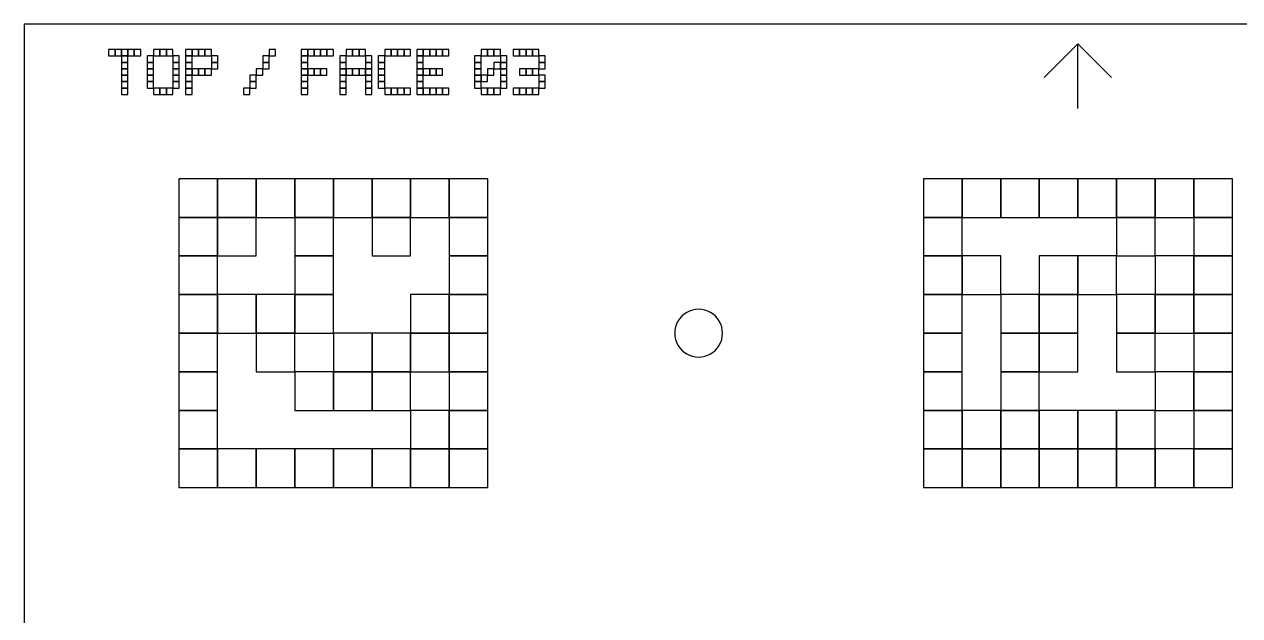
# Model space of a CAD drawing. Extents: x 0 to 490, y 0 to 320.
# Drawn here: x 340 to 426.5, y 277.9 to 320 of the extents above; entities that cross this region are included whole.
import ezdxf

# ---------------------------------------------------------------- set-up
doc = ezdxf.new("R2010")
doc.units = 0
for name, color, linetype in [('BLACK_POCKET', 7, 'CONTINUOUS'), ('BOARD_TEXT', 2, 'CONTINUOUS'), ('CUT', 1, 'CONTINUOUS'), ('MOUNT_HOLE', 5, 'CONTINUOUS'), ('ORIENTATION', 1, 'CONTINUOUS')]:
    doc.layers.add(name, color=color, linetype=linetype)

msp = doc.modelspace()

# ---------------------------------------------------------------- linework, layer by layer
at = {"layer": 'BLACK_POCKET'}
for p, q in [((353.75, 309), (351, 309)), ((351, 309), (351, 306.25)), ((353.75, 306.25), (353.75, 309)), ((356.5, 309), (353.75, 309)), ((353.75, 309), (353.75, 306.25)), ((356.5, 306.25), (356.5, 309)), ((359.25, 309), (356.5, 309)), ((356.5, 309), (356.5, 306.25)), ((359.25, 306.25), (359.25, 309)), ((362, 309), (359.25, 309)), ((359.25, 309), (359.25, 306.25)), ((362, 306.25), (362, 309)), ((364.75, 309), (362, 309)), ((362, 309), (362, 306.25)), ((364.75, 306.25), (364.75, 309)), ((367.5, 309), (364.75, 309)), ((364.75, 309), (364.75, 306.25)), ((367.5, 306.25), (367.5, 309)), ((370.25, 309), (367.5, 309)), ((367.5, 309), (367.5, 306.25)), ((370.25, 306.25), (370.25, 309)), ((373, 309), (370.25, 309)), ((370.25, 309), (370.25, 306.25)), ((373, 306.25), (373, 309)), ((406.75, 309), (404, 309)), ((404, 309), (404, 306.25)), ((406.75, 306.25), (406.75, 309)), ((409.5, 309), (406.75, 309)), ((406.75, 309), (406.75, 306.25)), ((409.5, 306.25), (409.5, 309)), ((412.25, 309), (409.5, 309)), ((409.5, 309), (409.5, 306.25)), ((412.25, 306.25), (412.25, 309)), ((415, 309), (412.25, 309)), ((412.25, 309), (412.25, 306.25)), ((415, 306.25), (415, 309)), ((417.75, 309), (415, 309)), ((415, 309), (415, 306.25)), ((417.75, 306.25), (417.75, 309)), ((420.5, 309), (417.75, 309)), ((417.75, 309), (417.75, 306.25)), ((420.5, 306.25), (420.5, 309)), ((423.25, 309), (420.5, 309)), ((420.5, 309), (420.5, 306.25)), ((423.25, 306.25), (423.25, 309)), ((426, 309), (423.25, 309)), ((423.25, 309), (423.25, 306.25)), ((426, 306.25), (426, 309)), ((351, 306.25), (353.75, 306.25)), ((353.75, 306.25), (351, 306.25)), ((351, 306.25), (351, 303.5)), ((353.75, 306.25), (356.5, 306.25)), ((353.75, 303.5), (353.75, 306.25)), ((356.5, 306.25), (353.75, 306.25)), ((353.75, 306.25), (353.75, 303.5)), ((356.5, 306.25), (359.25, 306.25)), ((356.5, 303.5), (356.5, 306.25)), ((359.25, 306.25), (362, 306.25)), ((362, 306.25), (359.25, 306.25)), ((359.25, 306.25), (359.25, 303.5)), ((362, 306.25), (364.75, 306.25)), ((362, 303.5), (362, 306.25)), ((364.75, 306.25), (367.5, 306.25)), ((367.5, 306.25), (364.75, 306.25)), ((364.75, 306.25), (364.75, 303.5)), ((367.5, 306.25), (370.25, 306.25)), ((367.5, 303.5), (367.5, 306.25)), ((370.25, 306.25), (373, 306.25)), ((373, 306.25), (370.25, 306.25)), ((370.25, 306.25), (370.25, 303.5)), ((373, 303.5), (373, 306.25)), ((404, 306.25), (406.75, 306.25)), ((406.75, 306.25), (404, 306.25)), ((404, 306.25), (404, 303.5)), ((406.75, 306.25), (409.5, 306.25)), ((406.75, 303.5), (406.75, 306.25)), ((409.5, 306.25), (412.25, 306.25)), ((412.25, 306.25), (415, 306.25)), ((415, 306.25), (417.75, 306.25)), ((417.75, 306.25), (420.5, 306.25)), ((420.5, 306.25), (417.75, 306.25)), ((417.75, 306.25), (417.75, 303.5)), ((420.5, 306.25), (423.25, 306.25)), ((420.5, 303.5), (420.5, 306.25)), ((423.25, 306.25), (426, 306.25)), ((426, 306.25), (423.25, 306.25)), ((423.25, 306.25), (423.25, 303.5)), ((426, 303.5), (426, 306.25)), ((351, 303.5), (353.75, 303.5)), ((353.75, 303.5), (351, 303.5)), ((351, 303.5), (351, 300.75)), ((353.75, 303.5), (356.5, 303.5)), ((353.75, 300.75), (353.75, 303.5)), ((359.25, 303.5), (362, 303.5)), ((362, 303.5), (359.25, 303.5)), ((359.25, 303.5), (359.25, 300.75)), ((362, 300.75), (362, 303.5)), ((364.75, 303.5), (367.5, 303.5)), ((370.25, 303.5), (373, 303.5)), ((373, 303.5), (370.25, 303.5)), ((370.25, 303.5), (370.25, 300.75)), ((373, 300.75), (373, 303.5)), ((404, 303.5), (406.75, 303.5)), ((406.75, 303.5), (404, 303.5)), ((404, 303.5), (404, 300.75)), ((406.75, 300.75), (406.75, 303.5)), ((409.5, 303.5), (406.75, 303.5)), ((406.75, 303.5), (406.75, 300.75)), ((409.5, 300.75), (409.5, 303.5)), ((415, 303.5), (412.25, 303.5)), ((412.25, 303.5), (412.25, 300.75)), ((415, 300.75), (415, 303.5)), ((417.75, 303.5), (415, 303.5)), ((415, 303.5), (415, 300.75)), ((417.75, 303.5), (420.5, 303.5)), ((417.75, 300.75), (417.75, 303.5)), ((423.25, 303.5), (420.5, 303.5)), ((420.5, 303.5), (420.5, 300.75)), ((423.25, 303.5), (426, 303.5)), ((423.25, 300.75), (423.25, 303.5)), ((426, 303.5), (423.25, 303.5)), ((423.25, 303.5), (423.25, 300.75)), ((426, 300.75), (426, 303.5)), ((351, 300.75), (353.75, 300.75)), ((353.75, 300.75), (351, 300.75)), ((351, 300.75), (351, 298)), ((353.75, 298), (353.75, 300.75)), ((356.5, 300.75), (353.75, 300.75)), ((353.75, 300.75), (353.75, 298)), ((356.5, 298), (356.5, 300.75)), ((359.25, 300.75), (356.5, 300.75)), ((356.5, 300.75), (356.5, 298)), ((359.25, 300.75), (362, 300.75)), ((359.25, 298), (359.25, 300.75)), ((362, 300.75), (359.25, 300.75)), ((359.25, 300.75), (359.25, 298)), ((362, 298), (362, 300.75)), ((370.25, 300.75), (367.5, 300.75)), ((367.5, 300.75), (367.5, 298)), ((370.25, 300.75), (373, 300.75)), ((370.25, 298), (370.25, 300.75)), ((373, 300.75), (370.25, 300.75)), ((370.25, 300.75), (370.25, 298)), ((373, 298), (373, 300.75)), ((404, 300.75), (406.75, 300.75)), ((406.75, 300.75), (404, 300.75)), ((404, 300.75), (404, 298)), ((406.75, 300.75), (409.5, 300.75)), ((406.75, 298), (406.75, 300.75)), ((412.25, 300.75), (409.5, 300.75)), ((409.5, 300.75), (409.5, 298)), ((412.25, 300.75), (415, 300.75)), ((412.25, 298), (412.25, 300.75)), ((415, 300.75), (412.25, 300.75)), ((412.25, 300.75), (412.25, 298)), ((415, 300.75), (417.75, 300.75)), ((415, 298), (415, 300.75)), ((420.5, 300.75), (417.75, 300.75)), ((417.75, 300.75), (417.75, 298)), ((420.5, 300.75), (423.25, 300.75)), ((420.5, 298), (420.5, 300.75)), ((423.25, 300.75), (420.5, 300.75)), ((420.5, 300.75), (420.5, 298)), ((423.25, 300.75), (426, 300.75)), ((423.25, 298), (423.25, 300.75)), ((426, 300.75), (423.25, 300.75)), ((423.25, 300.75), (423.25, 298)), ((426, 298), (426, 300.75)), ((351, 298), (353.75, 298)), ((353.75, 298), (351, 298)), ((351, 298), (351, 295.25)), ((353.75, 298), (356.5, 298)), ((353.75, 295.25), (353.75, 298)), ((356.5, 298), (359.25, 298)), ((359.25, 298), (356.5, 298)), ((356.5, 298), (356.5, 295.25)), ((359.25, 298), (362, 298)), ((359.25, 295.25), (359.25, 298)), ((364.75, 298), (362, 298)), ((362, 298), (362, 295.25)), ((364.75, 295.25), (364.75, 298)), ((367.5, 298), (364.75, 298)), ((364.75, 298), (364.75, 295.25)), ((367.5, 298), (370.25, 298)), ((367.5, 295.25), (367.5, 298)), ((370.25, 298), (367.5, 298)), ((367.5, 298), (367.5, 295.25)), ((370.25, 298), (373, 298)), ((370.25, 295.25), (370.25, 298)), ((373, 298), (370.25, 298)), ((370.25, 298), (370.25, 295.25)), ((373, 295.25), (373, 298)), ((404, 298), (406.75, 298)), ((406.75, 298), (404, 298)), ((404, 298), (404, 295.25)), ((406.75, 295.25), (406.75, 298)), ((409.5, 298), (412.25, 298)), ((412.25, 298), (409.5, 298)), ((409.5, 298), (409.5, 295.25)), ((412.25, 298), (415, 298)), ((412.25, 295.25), (412.25, 298)), ((415, 298), (412.25, 298)), ((412.25, 298), (412.25, 295.25)), ((415, 295.25), (415, 298)), ((417.75, 298), (420.5, 298)), ((420.5, 298), (417.75, 298)), ((417.75, 298), (417.75, 295.25)), ((420.5, 298), (423.25, 298)), ((420.5, 295.25), (420.5, 298)), ((423.25, 298), (426, 298)), ((426, 298), (423.25, 298)), ((423.25, 298), (423.25, 295.25)), ((426, 295.25), (426, 298)), ((351, 295.25), (353.75, 295.25)), ((353.75, 295.25), (351, 295.25)), ((351, 295.25), (351, 292.5)), ((353.75, 292.5), (353.75, 295.25)), ((356.5, 295.25), (359.25, 295.25)), ((362, 295.25), (359.25, 295.25)), ((359.25, 295.25), (359.25, 292.5)), ((362, 295.25), (364.75, 295.25)), ((362, 292.5), (362, 295.25)), ((364.75, 295.25), (362, 295.25)), ((362, 295.25), (362, 292.5)), ((364.75, 295.25), (367.5, 295.25)), ((364.75, 292.5), (364.75, 295.25)), ((367.5, 295.25), (364.75, 295.25)), ((364.75, 295.25), (364.75, 292.5)), ((367.5, 295.25), (370.25, 295.25)), ((367.5, 292.5), (367.5, 295.25)), ((370.25, 295.25), (373, 295.25)), ((373, 295.25), (370.25, 295.25)), ((370.25, 295.25), (370.25, 292.5)), ((373, 292.5), (373, 295.25)), ((404, 295.25), (406.75, 295.25)), ((406.75, 295.25), (404, 295.25)), ((404, 295.25), (404, 292.5)), ((406.75, 292.5), (406.75, 295.25)), ((409.5, 295.25), (412.25, 295.25)), ((412.25, 295.25), (409.5, 295.25)), ((409.5, 295.25), (409.5, 292.5)), ((412.25, 295.25), (415, 295.25)), ((412.25, 292.5), (412.25, 295.25)), ((417.75, 295.25), (420.5, 295.25)), ((423.25, 295.25), (420.5, 295.25)), ((420.5, 295.25), (420.5, 292.5)), ((423.25, 295.25), (426, 295.25)), ((423.25, 292.5), (423.25, 295.25)), ((426, 295.25), (423.25, 295.25)), ((423.25, 295.25), (423.25, 292.5)), ((426, 292.5), (426, 295.25)), ((351, 292.5), (353.75, 292.5)), ((353.75, 292.5), (351, 292.5)), ((351, 292.5), (351, 289.75)), ((353.75, 289.75), (353.75, 292.5)), ((359.25, 292.5), (362, 292.5)), ((362, 292.5), (364.75, 292.5)), ((364.75, 292.5), (367.5, 292.5)), ((370.25, 292.5), (367.5, 292.5)), ((367.5, 292.5), (367.5, 289.75)), ((370.25, 292.5), (373, 292.5)), ((370.25, 289.75), (370.25, 292.5)), ((373, 292.5), (370.25, 292.5)), ((370.25, 292.5), (370.25, 289.75)), ((373, 289.75), (373, 292.5)), ((404, 292.5), (406.75, 292.5)), ((406.75, 292.5), (404, 292.5)), ((404, 292.5), (404, 289.75)), ((406.75, 289.75), (406.75, 292.5)), ((409.5, 292.5), (406.75, 292.5)), ((406.75, 292.5), (406.75, 289.75)), ((409.5, 292.5), (412.25, 292.5)), ((409.5, 289.75), (409.5, 292.5)), ((412.25, 292.5), (409.5, 292.5)), ((409.5, 292.5), (409.5, 289.75)), ((412.25, 289.75), (412.25, 292.5)), ((415, 292.5), (412.25, 292.5)), ((412.25, 292.5), (412.25, 289.75)), ((415, 289.75), (415, 292.5)), ((417.75, 292.5), (415, 292.5)), ((415, 292.5), (415, 289.75)), ((417.75, 289.75), (417.75, 292.5)), ((420.5, 292.5), (417.75, 292.5)), ((417.75, 292.5), (417.75, 289.75)), ((420.5, 292.5), (423.25, 292.5)), ((420.5, 289.75), (420.5, 292.5)), ((423.25, 292.5), (426, 292.5)), ((426, 292.5), (423.25, 292.5)), ((423.25, 292.5), (423.25, 289.75)), ((426, 289.75), (426, 292.5)), ((351, 289.75), (353.75, 289.75)), ((353.75, 289.75), (351, 289.75)), ((351, 289.75), (351, 287)), ((353.75, 287), (353.75, 289.75)), ((356.5, 289.75), (353.75, 289.75)), ((353.75, 289.75), (353.75, 287)), ((356.5, 287), (356.5, 289.75)), ((359.25, 289.75), (356.5, 289.75)), ((356.5, 289.75), (356.5, 287)), ((359.25, 287), (359.25, 289.75)), ((362, 289.75), (359.25, 289.75)), ((359.25, 289.75), (359.25, 287)), ((362, 287), (362, 289.75)), ((364.75, 289.75), (362, 289.75)), ((362, 289.75), (362, 287)), ((364.75, 287), (364.75, 289.75)), ((367.5, 289.75), (364.75, 289.75)), ((364.75, 289.75), (364.75, 287)), ((367.5, 289.75), (370.25, 289.75)), ((367.5, 287), (367.5, 289.75)), ((370.25, 289.75), (367.5, 289.75)), ((367.5, 289.75), (367.5, 287)), ((370.25, 289.75), (373, 289.75)), ((370.25, 287), (370.25, 289.75)), ((373, 289.75), (370.25, 289.75)), ((370.25, 289.75), (370.25, 287)), ((373, 287), (373, 289.75)), ((404, 289.75), (406.75, 289.75)), ((406.75, 289.75), (404, 289.75)), ((404, 289.75), (404, 287)), ((406.75, 289.75), (409.5, 289.75)), ((406.75, 287), (406.75, 289.75)), ((409.5, 289.75), (406.75, 289.75)), ((406.75, 289.75), (406.75, 287)), ((409.5, 289.75), (412.25, 289.75)), ((409.5, 287), (409.5, 289.75)), ((412.25, 289.75), (409.5, 289.75)), ((409.5, 289.75), (409.5, 287)), ((412.25, 289.75), (415, 289.75)), ((412.25, 287), (412.25, 289.75)), ((415, 289.75), (412.25, 289.75)), ((412.25, 289.75), (412.25, 287)), ((415, 289.75), (417.75, 289.75)), ((415, 287), (415, 289.75)), ((417.75, 289.75), (415, 289.75)), ((415, 289.75), (415, 287)), ((417.75, 289.75), (420.5, 289.75)), ((417.75, 287), (417.75, 289.75)), ((420.5, 289.75), (417.75, 289.75)), ((417.75, 289.75), (417.75, 287)), ((420.5, 287), (420.5, 289.75)), ((423.25, 289.75), (420.5, 289.75)), ((420.5, 289.75), (420.5, 287)), ((423.25, 289.75), (426, 289.75)), ((423.25, 287), (423.25, 289.75)), ((426, 289.75), (423.25, 289.75)), ((423.25, 289.75), (423.25, 287)), ((426, 287), (426, 289.75)), ((351, 287), (353.75, 287)), ((353.75, 287), (356.5, 287)), ((356.5, 287), (359.25, 287)), ((359.25, 287), (362, 287)), ((362, 287), (364.75, 287)), ((364.75, 287), (367.5, 287)), ((367.5, 287), (370.25, 287)), ((370.25, 287), (373, 287)), ((404, 287), (406.75, 287)), ((406.75, 287), (409.5, 287)), ((409.5, 287), (412.25, 287)), ((412.25, 287), (415, 287)), ((415, 287), (417.75, 287)), ((417.75, 287), (420.5, 287)), ((420.5, 287), (423.25, 287)), ((423.25, 287), (426, 287))]:
    msp.add_line(p, q, dxfattribs=at)
at = {"layer": 'BOARD_TEXT'}
for p, q in [((346.457143, 318.2), (346, 318.2)), ((346, 318.2), (346, 317.742857)), ((346, 317.742857), (346.457143, 317.742857)), ((346.457143, 317.742857), (346.457143, 318.2)), ((346.914286, 318.2), (346.457143, 318.2)), ((346.457143, 318.2), (346.457143, 317.742857)), ((346.457143, 317.742857), (346.914286, 317.742857)), ((346.914286, 317.742857), (346.914286, 318.2)), ((347.371429, 318.2), (346.914286, 318.2)), ((346.914286, 318.2), (346.914286, 317.742857)), ((346.914286, 317.742857), (347.371429, 317.742857)), ((347.371429, 317.742857), (346.914286, 317.742857)), ((346.914286, 317.742857), (346.914286, 317.285714)), ((347.371429, 317.742857), (347.371429, 318.2)), ((347.828571, 318.2), (347.371429, 318.2)), ((347.371429, 318.2), (347.371429, 317.742857)), ((347.371429, 317.742857), (347.828571, 317.742857)), ((347.371429, 317.285714), (347.371429, 317.742857)), ((347.828571, 317.742857), (347.828571, 318.2)), ((348.285714, 318.2), (347.828571, 318.2)), ((347.828571, 318.2), (347.828571, 317.742857)), ((347.828571, 317.742857), (348.285714, 317.742857)), ((348.285714, 317.742857), (348.285714, 318.2)), ((349.2, 317.742857), (348.742857, 317.742857)), ((348.742857, 317.742857), (348.742857, 317.285714)), ((349.657143, 318.2), (349.2, 318.2)), ((349.2, 318.2), (349.2, 317.742857)), ((349.2, 317.742857), (349.657143, 317.742857)), ((349.2, 317.285714), (349.2, 317.742857)), ((349.657143, 317.742857), (349.657143, 318.2)), ((350.114286, 318.2), (349.657143, 318.2)), ((349.657143, 318.2), (349.657143, 317.742857)), ((349.657143, 317.742857), (350.114286, 317.742857)), ((350.114286, 317.742857), (350.114286, 318.2)), ((350.571429, 318.2), (350.114286, 318.2)), ((350.114286, 318.2), (350.114286, 317.742857)), ((350.114286, 317.742857), (350.571429, 317.742857)), ((350.571429, 317.742857), (350.571429, 318.2)), ((351.028571, 317.742857), (350.571429, 317.742857)), ((350.571429, 317.742857), (350.571429, 317.285714)), ((351.028571, 317.285714), (351.028571, 317.742857)), ((351.942857, 318.2), (351.485714, 318.2)), ((351.485714, 318.2), (351.485714, 317.742857)), ((351.485714, 317.742857), (351.942857, 317.742857)), ((351.942857, 317.742857), (351.485714, 317.742857)), ((351.485714, 317.742857), (351.485714, 317.285714)), ((351.942857, 317.742857), (351.942857, 318.2)), ((352.4, 318.2), (351.942857, 318.2)), ((351.942857, 318.2), (351.942857, 317.742857)), ((351.942857, 317.742857), (352.4, 317.742857)), ((351.942857, 317.285714), (351.942857, 317.742857)), ((352.4, 317.742857), (352.4, 318.2)), ((352.857143, 318.2), (352.4, 318.2)), ((352.4, 318.2), (352.4, 317.742857)), ((352.4, 317.742857), (352.857143, 317.742857)), ((352.857143, 317.742857), (352.857143, 318.2)), ((353.314286, 318.2), (352.857143, 318.2)), ((352.857143, 318.2), (352.857143, 317.742857)), ((352.857143, 317.742857), (353.314286, 317.742857)), ((353.314286, 317.742857), (353.314286, 318.2)), ((353.771429, 317.742857), (353.314286, 317.742857)), ((353.314286, 317.742857), (353.314286, 317.285714)), ((353.771429, 317.285714), (353.771429, 317.742857)), ((357.428571, 317.742857), (356.971429, 317.742857)), ((356.971429, 317.742857), (356.971429, 317.285714)), ((357.885714, 318.2), (357.428571, 318.2)), ((357.428571, 318.2), (357.428571, 317.742857)), ((357.428571, 317.742857), (357.885714, 317.742857)), ((357.428571, 317.285714), (357.428571, 317.742857)), ((357.885714, 317.742857), (357.885714, 318.2)), ((360.171429, 318.2), (359.714286, 318.2)), ((359.714286, 318.2), (359.714286, 317.742857)), ((359.714286, 317.742857), (360.171429, 317.742857)), ((360.171429, 317.742857), (359.714286, 317.742857)), ((359.714286, 317.742857), (359.714286, 317.285714)), ((360.171429, 317.742857), (360.171429, 318.2)), ((360.628571, 318.2), (360.171429, 318.2)), ((360.171429, 318.2), (360.171429, 317.742857)), ((360.171429, 317.742857), (360.628571, 317.742857)), ((360.171429, 317.285714), (360.171429, 317.742857)), ((360.628571, 317.742857), (360.628571, 318.2)), ((361.085714, 318.2), (360.628571, 318.2)), ((360.628571, 318.2), (360.628571, 317.742857)), ((360.628571, 317.742857), (361.085714, 317.742857)), ((361.085714, 317.742857), (361.085714, 318.2)), ((361.542857, 318.2), (361.085714, 318.2)), ((361.085714, 318.2), (361.085714, 317.742857)), ((361.085714, 317.742857), (361.542857, 317.742857)), ((361.542857, 317.742857), (361.542857, 318.2)), ((362, 318.2), (361.542857, 318.2)), ((361.542857, 318.2), (361.542857, 317.742857)), ((361.542857, 317.742857), (362, 317.742857)), ((362, 317.742857), (362, 318.2)), ((362.914286, 317.742857), (362.457143, 317.742857)), ((362.457143, 317.742857), (362.457143, 317.285714)), ((363.371429, 318.2), (362.914286, 318.2)), ((362.914286, 318.2), (362.914286, 317.742857)), ((362.914286, 317.742857), (363.371429, 317.742857)), ((362.914286, 317.285714), (362.914286, 317.742857)), ((363.371429, 317.742857), (363.371429, 318.2)), ((363.828571, 318.2), (363.371429, 318.2)), ((363.371429, 318.2), (363.371429, 317.742857)), ((363.371429, 317.742857), (363.828571, 317.742857)), ((363.828571, 317.742857), (363.828571, 318.2)), ((364.285714, 318.2), (363.828571, 318.2)), ((363.828571, 318.2), (363.828571, 317.742857)), ((363.828571, 317.742857), (364.285714, 317.742857)), ((364.285714, 317.742857), (364.285714, 318.2)), ((364.742857, 317.742857), (364.285714, 317.742857)), ((364.285714, 317.742857), (364.285714, 317.285714)), ((364.742857, 317.285714), (364.742857, 317.742857)), ((365.657143, 317.742857), (365.2, 317.742857)), ((365.2, 317.742857), (365.2, 317.285714)), ((366.114286, 318.2), (365.657143, 318.2)), ((365.657143, 318.2), (365.657143, 317.742857)), ((365.657143, 317.742857), (366.114286, 317.742857)), ((365.657143, 317.285714), (365.657143, 317.742857)), ((366.114286, 317.742857), (366.114286, 318.2)), ((366.571429, 318.2), (366.114286, 318.2)), ((366.114286, 318.2), (366.114286, 317.742857)), ((366.114286, 317.742857), (366.571429, 317.742857)), ((366.571429, 317.742857), (366.571429, 318.2)), ((367.028571, 318.2), (366.571429, 318.2)), ((366.571429, 318.2), (366.571429, 317.742857)), ((366.571429, 317.742857), (367.028571, 317.742857)), ((367.028571, 317.742857), (367.028571, 318.2)), ((367.485714, 318.2), (367.028571, 318.2)), ((367.028571, 318.2), (367.028571, 317.742857)), ((367.028571, 317.742857), (367.485714, 317.742857)), ((367.485714, 317.742857), (367.485714, 318.2)), ((368.4, 318.2), (367.942857, 318.2)), ((367.942857, 318.2), (367.942857, 317.742857)), ((367.942857, 317.742857), (368.4, 317.742857)), ((368.4, 317.742857), (367.942857, 317.742857)), ((367.942857, 317.742857), (367.942857, 317.285714)), ((368.4, 317.742857), (368.4, 318.2)), ((368.857143, 318.2), (368.4, 318.2)), ((368.4, 318.2), (368.4, 317.742857)), ((368.4, 317.742857), (368.857143, 317.742857)), ((368.4, 317.285714), (368.4, 317.742857)), ((368.857143, 317.742857), (368.857143, 318.2)), ((369.314286, 318.2), (368.857143, 318.2)), ((368.857143, 318.2), (368.857143, 317.742857)), ((368.857143, 317.742857), (369.314286, 317.742857)), ((369.314286, 317.742857), (369.314286, 318.2)), ((369.771429, 318.2), (369.314286, 318.2)), ((369.314286, 318.2), (369.314286, 317.742857)), ((369.314286, 317.742857), (369.771429, 317.742857)), ((369.771429, 317.742857), (369.771429, 318.2)), ((370.228571, 318.2), (369.771429, 318.2)), ((369.771429, 318.2), (369.771429, 317.742857)), ((369.771429, 317.742857), (370.228571, 317.742857)), ((370.228571, 317.742857), (370.228571, 318.2)), ((372.514286, 317.742857), (372.057143, 317.742857)), ((372.057143, 317.742857), (372.057143, 317.285714)), ((372.971429, 318.2), (372.514286, 318.2)), ((372.514286, 318.2), (372.514286, 317.742857)), ((372.514286, 317.742857), (372.971429, 317.742857)), ((372.514286, 317.285714), (372.514286, 317.742857)), ((372.971429, 317.742857), (372.971429, 318.2)), ((373.428571, 318.2), (372.971429, 318.2)), ((372.971429, 318.2), (372.971429, 317.742857)), ((372.971429, 317.742857), (373.428571, 317.742857)), ((373.428571, 317.742857), (373.428571, 318.2)), ((373.885714, 318.2), (373.428571, 318.2)), ((373.428571, 318.2), (373.428571, 317.742857)), ((373.428571, 317.742857), (373.885714, 317.742857)), ((373.885714, 317.742857), (373.885714, 318.2)), ((374.342857, 317.742857), (373.885714, 317.742857)), ((373.885714, 317.742857), (373.885714, 317.285714)), ((374.342857, 317.285714), (374.342857, 317.742857)), ((375.257143, 318.2), (374.8, 318.2)), ((374.8, 318.2), (374.8, 317.742857)), ((374.8, 317.742857), (375.257143, 317.742857)), ((375.257143, 317.742857), (375.257143, 318.2)), ((375.714286, 318.2), (375.257143, 318.2)), ((375.257143, 318.2), (375.257143, 317.742857)), ((375.257143, 317.742857), (375.714286, 317.742857)), ((375.714286, 317.742857), (375.714286, 318.2)), ((376.171429, 318.2), (375.714286, 318.2)), ((375.714286, 318.2), (375.714286, 317.742857)), ((375.714286, 317.742857), (376.171429, 317.742857)), ((376.171429, 317.742857), (376.171429, 318.2)), ((376.628571, 318.2), (376.171429, 318.2)), ((376.171429, 318.2), (376.171429, 317.742857)), ((376.171429, 317.742857), (376.628571, 317.742857)), ((376.628571, 317.742857), (376.628571, 318.2)), ((377.085714, 317.742857), (376.628571, 317.742857)), ((376.628571, 317.742857), (376.628571, 317.285714)), ((377.085714, 317.285714), (377.085714, 317.742857)), ((346.914286, 317.285714), (347.371429, 317.285714)), ((347.371429, 317.285714), (346.914286, 317.285714)), ((346.914286, 317.285714), (346.914286, 316.828571)), ((346.914286, 316.828571), (347.371429, 316.828571)), ((347.371429, 316.828571), (346.914286, 316.828571)), ((346.914286, 316.828571), (346.914286, 316.371429)), ((347.371429, 316.828571), (347.371429, 317.285714)), ((347.371429, 316.371429), (347.371429, 316.828571)), ((348.742857, 317.285714), (349.2, 317.285714)), ((349.2, 317.285714), (348.742857, 317.285714)), ((348.742857, 317.285714), (348.742857, 316.828571)), ((348.742857, 316.828571), (349.2, 316.828571)), ((349.2, 316.828571), (348.742857, 316.828571)), ((348.742857, 316.828571), (348.742857, 316.371429)), ((349.2, 316.828571), (349.2, 317.285714)), ((349.2, 316.371429), (349.2, 316.828571)), ((350.571429, 317.285714), (351.028571, 317.285714)), ((351.028571, 317.285714), (350.571429, 317.285714)), ((350.571429, 317.285714), (350.571429, 316.828571)), ((350.571429, 316.828571), (351.028571, 316.828571)), ((351.028571, 316.828571), (350.571429, 316.828571)), ((350.571429, 316.828571), (350.571429, 316.371429)), ((351.028571, 316.828571), (351.028571, 317.285714)), ((351.028571, 316.371429), (351.028571, 316.828571)), ((351.485714, 317.285714), (351.942857, 317.285714)), ((351.942857, 317.285714), (351.485714, 317.285714)), ((351.485714, 317.285714), (351.485714, 316.828571)), ((351.485714, 316.828571), (351.942857, 316.828571)), ((351.942857, 316.828571), (351.485714, 316.828571)), ((351.485714, 316.828571), (351.485714, 316.371429)), ((351.942857, 316.828571), (351.942857, 317.285714)), ((351.942857, 316.371429), (351.942857, 316.828571)), ((352.4, 316.828571), (351.942857, 316.828571)), ((351.942857, 316.828571), (351.942857, 316.371429)), ((352.4, 316.371429), (352.4, 316.828571)), ((352.857143, 316.828571), (352.4, 316.828571)), ((352.4, 316.828571), (352.4, 316.371429)), ((352.857143, 316.371429), (352.857143, 316.828571)), ((353.314286, 316.828571), (352.857143, 316.828571)), ((352.857143, 316.828571), (352.857143, 316.371429)), ((353.314286, 317.285714), (353.771429, 317.285714)), ((353.771429, 317.285714), (353.314286, 317.285714)), ((353.314286, 317.285714), (353.314286, 316.828571)), ((353.314286, 316.828571), (353.771429, 316.828571)), ((353.314286, 316.371429), (353.314286, 316.828571)), ((353.771429, 316.828571), (353.771429, 317.285714)), ((356.971429, 316.828571), (356.514286, 316.828571)), ((356.514286, 316.828571), (356.514286, 316.371429)), ((356.971429, 317.285714), (357.428571, 317.285714)), ((357.428571, 317.285714), (356.971429, 317.285714)), ((356.971429, 317.285714), (356.971429, 316.828571)), ((356.971429, 316.828571), (357.428571, 316.828571)), ((356.971429, 316.371429), (356.971429, 316.828571)), ((357.428571, 316.828571), (357.428571, 317.285714)), ((359.714286, 317.285714), (360.171429, 317.285714)), ((360.171429, 317.285714), (359.714286, 317.285714)), ((359.714286, 317.285714), (359.714286, 316.828571)), ((359.714286, 316.828571), (360.171429, 316.828571)), ((360.171429, 316.828571), (359.714286, 316.828571)), ((359.714286, 316.828571), (359.714286, 316.371429)), ((360.171429, 316.828571), (360.171429, 317.285714)), ((360.171429, 316.371429), (360.171429, 316.828571)), ((360.628571, 316.828571), (360.171429, 316.828571)), ((360.171429, 316.828571), (360.171429, 316.371429)), ((360.628571, 316.371429), (360.628571, 316.828571)), ((361.085714, 316.828571), (360.628571, 316.828571)), ((360.628571, 316.828571), (360.628571, 316.371429)), ((361.085714, 316.371429), (361.085714, 316.828571)), ((361.542857, 316.828571), (361.085714, 316.828571)), ((361.085714, 316.828571), (361.085714, 316.371429)), ((361.542857, 316.371429), (361.542857, 316.828571)), ((362.457143, 317.285714), (362.914286, 317.285714)), ((362.914286, 317.285714), (362.457143, 317.285714)), ((362.457143, 317.285714), (362.457143, 316.828571)), ((362.457143, 316.828571), (362.914286, 316.828571)), ((362.914286, 316.828571), (362.457143, 316.828571)), ((362.457143, 316.828571), (362.457143, 316.371429)), ((362.914286, 316.828571), (362.914286, 317.285714)), ((362.914286, 316.371429), (362.914286, 316.828571)), ((363.371429, 316.828571), (362.914286, 316.828571)), ((362.914286, 316.828571), (362.914286, 316.371429)), ((363.371429, 316.371429), (363.371429, 316.828571)), ((363.828571, 316.828571), (363.371429, 316.828571)), ((363.371429, 316.828571), (363.371429, 316.371429)), ((363.828571, 316.371429), (363.828571, 316.828571)), ((364.285714, 316.828571), (363.828571, 316.828571)), ((363.828571, 316.828571), (363.828571, 316.371429)), ((364.285714, 317.285714), (364.742857, 317.285714)), ((364.742857, 317.285714), (364.285714, 317.285714)), ((364.285714, 317.285714), (364.285714, 316.828571)), ((364.285714, 316.828571), (364.742857, 316.828571)), ((364.285714, 316.371429), (364.285714, 316.828571)), ((364.742857, 316.828571), (364.285714, 316.828571)), ((364.285714, 316.828571), (364.285714, 316.371429)), ((364.742857, 316.828571), (364.742857, 317.285714)), ((364.742857, 316.371429), (364.742857, 316.828571)), ((365.2, 317.285714), (365.657143, 317.285714)), ((365.657143, 317.285714), (365.2, 317.285714)), ((365.2, 317.285714), (365.2, 316.828571)), ((365.2, 316.828571), (365.657143, 316.828571)), ((365.657143, 316.828571), (365.2, 316.828571)), ((365.2, 316.828571), (365.2, 316.371429)), ((365.657143, 316.828571), (365.657143, 317.285714)), ((365.657143, 316.371429), (365.657143, 316.828571)), ((367.942857, 317.285714), (368.4, 317.285714)), ((368.4, 317.285714), (367.942857, 317.285714)), ((367.942857, 317.285714), (367.942857, 316.828571)), ((367.942857, 316.828571), (368.4, 316.828571)), ((368.4, 316.828571), (367.942857, 316.828571)), ((367.942857, 316.828571), (367.942857, 316.371429)), ((368.4, 316.828571), (368.4, 317.285714)), ((368.4, 316.371429), (368.4, 316.828571)), ((368.857143, 316.828571), (368.4, 316.828571)), ((368.4, 316.828571), (368.4, 316.371429)), ((368.857143, 316.371429), (368.857143, 316.828571)), ((369.314286, 316.828571), (368.857143, 316.828571)), ((368.857143, 316.828571), (368.857143, 316.371429)), ((369.314286, 316.371429), (369.314286, 316.828571)), ((369.771429, 316.828571), (369.314286, 316.828571)), ((369.314286, 316.828571), (369.314286, 316.371429)), ((369.771429, 316.371429), (369.771429, 316.828571)), ((372.057143, 317.285714), (372.514286, 317.285714)), ((372.514286, 317.285714), (372.057143, 317.285714)), ((372.057143, 317.285714), (372.057143, 316.828571)), ((372.057143, 316.828571), (372.514286, 316.828571)), ((372.514286, 316.828571), (372.057143, 316.828571)), ((372.057143, 316.828571), (372.057143, 316.371429)), ((372.514286, 316.828571), (372.514286, 317.285714)), ((372.514286, 316.371429), (372.514286, 316.828571)), ((373.428571, 316.828571), (372.971429, 316.828571)), ((372.971429, 316.828571), (372.971429, 316.371429)), ((373.885714, 317.285714), (373.428571, 317.285714)), ((373.428571, 317.285714), (373.428571, 316.828571)), ((373.428571, 316.828571), (373.885714, 316.828571)), ((373.428571, 316.371429), (373.428571, 316.828571)), ((373.885714, 317.285714), (374.342857, 317.285714)), ((373.885714, 316.828571), (373.885714, 317.285714)), ((374.342857, 317.285714), (373.885714, 317.285714)), ((373.885714, 317.285714), (373.885714, 316.828571)), ((373.885714, 316.828571), (374.342857, 316.828571)), ((374.342857, 316.828571), (373.885714, 316.828571)), ((373.885714, 316.828571), (373.885714, 316.371429)), ((374.342857, 316.828571), (374.342857, 317.285714)), ((374.342857, 316.371429), (374.342857, 316.828571)), ((375.714286, 316.828571), (375.257143, 316.828571)), ((375.257143, 316.828571), (375.257143, 316.371429)), ((375.714286, 316.371429), (375.714286, 316.828571)), ((376.171429, 316.828571), (375.714286, 316.828571)), ((375.714286, 316.828571), (375.714286, 316.371429)), ((376.171429, 316.371429), (376.171429, 316.828571)), ((376.628571, 316.828571), (376.171429, 316.828571)), ((376.171429, 316.828571), (376.171429, 316.371429)), ((376.628571, 317.285714), (377.085714, 317.285714)), ((377.085714, 317.285714), (376.628571, 317.285714)), ((376.628571, 317.285714), (376.628571, 316.828571)), ((376.628571, 316.828571), (377.085714, 316.828571)), ((376.628571, 316.371429), (376.628571, 316.828571)), ((377.085714, 316.828571), (377.085714, 317.285714)), ((346.914286, 316.371429), (347.371429, 316.371429)), ((347.371429, 316.371429), (346.914286, 316.371429)), ((346.914286, 316.371429), (346.914286, 315.914286)), ((346.914286, 315.914286), (347.371429, 315.914286)), ((347.371429, 315.914286), (346.914286, 315.914286)), ((346.914286, 315.914286), (346.914286, 315.457143)), ((347.371429, 315.914286), (347.371429, 316.371429)), ((347.371429, 315.457143), (347.371429, 315.914286)), ((348.742857, 316.371429), (349.2, 316.371429)), ((349.2, 316.371429), (348.742857, 316.371429)), ((348.742857, 316.371429), (348.742857, 315.914286)), ((348.742857, 315.914286), (349.2, 315.914286)), ((349.2, 315.914286), (348.742857, 315.914286)), ((348.742857, 315.914286), (348.742857, 315.457143)), ((349.2, 315.914286), (349.2, 316.371429)), ((349.2, 315.457143), (349.2, 315.914286)), ((350.571429, 316.371429), (351.028571, 316.371429)), ((351.028571, 316.371429), (350.571429, 316.371429)), ((350.571429, 316.371429), (350.571429, 315.914286)), ((350.571429, 315.914286), (351.028571, 315.914286)), ((351.028571, 315.914286), (350.571429, 315.914286)), ((350.571429, 315.914286), (350.571429, 315.457143)), ((351.028571, 315.914286), (351.028571, 316.371429)), ((351.028571, 315.457143), (351.028571, 315.914286)), ((351.485714, 316.371429), (351.942857, 316.371429)), ((351.942857, 316.371429), (351.485714, 316.371429)), ((351.485714, 316.371429), (351.485714, 315.914286)), ((351.485714, 315.914286), (351.942857, 315.914286)), ((351.942857, 315.914286), (351.485714, 315.914286)), ((351.485714, 315.914286), (351.485714, 315.457143)), ((351.942857, 316.371429), (352.4, 316.371429)), ((351.942857, 315.914286), (351.942857, 316.371429)), ((351.942857, 315.457143), (351.942857, 315.914286)), ((352.4, 316.371429), (352.857143, 316.371429)), ((352.857143, 316.371429), (353.314286, 316.371429)), ((356.514286, 316.371429), (356.057143, 316.371429)), ((356.057143, 316.371429), (356.057143, 315.914286)), ((356.057143, 315.914286), (356.514286, 315.914286)), ((356.514286, 315.914286), (356.057143, 315.914286)), ((356.057143, 315.914286), (356.057143, 315.457143)), ((356.514286, 316.371429), (356.971429, 316.371429)), ((356.514286, 315.914286), (356.514286, 316.371429)), ((356.514286, 315.457143), (356.514286, 315.914286)), ((359.714286, 316.371429), (360.171429, 316.371429)), ((360.171429, 316.371429), (359.714286, 316.371429)), ((359.714286, 316.371429), (359.714286, 315.914286)), ((359.714286, 315.914286), (360.171429, 315.914286)), ((360.171429, 315.914286), (359.714286, 315.914286)), ((359.714286, 315.914286), (359.714286, 315.457143)), ((360.171429, 316.371429), (360.628571, 316.371429)), ((360.171429, 315.914286), (360.171429, 316.371429)), ((360.171429, 315.457143), (360.171429, 315.914286)), ((360.628571, 316.371429), (361.085714, 316.371429)), ((361.085714, 316.371429), (361.542857, 316.371429)), ((362.457143, 316.371429), (362.914286, 316.371429)), ((362.914286, 316.371429), (362.457143, 316.371429)), ((362.457143, 316.371429), (362.457143, 315.914286)), ((362.457143, 315.914286), (362.914286, 315.914286)), ((362.914286, 315.914286), (362.457143, 315.914286)), ((362.457143, 315.914286), (362.457143, 315.457143)), ((362.914286, 316.371429), (363.371429, 316.371429)), ((362.914286, 315.914286), (362.914286, 316.371429)), ((362.914286, 315.457143), (362.914286, 315.914286)), ((363.371429, 316.371429), (363.828571, 316.371429)), ((363.828571, 316.371429), (364.285714, 316.371429)), ((364.285714, 316.371429), (364.742857, 316.371429)), ((364.742857, 316.371429), (364.285714, 316.371429)), ((364.285714, 316.371429), (364.285714, 315.914286)), ((364.285714, 315.914286), (364.742857, 315.914286)), ((364.742857, 315.914286), (364.285714, 315.914286)), ((364.285714, 315.914286), (364.285714, 315.457143)), ((364.742857, 315.914286), (364.742857, 316.371429)), ((364.742857, 315.457143), (364.742857, 315.914286)), ((365.2, 316.371429), (365.657143, 316.371429)), ((365.657143, 316.371429), (365.2, 316.371429)), ((365.2, 316.371429), (365.2, 315.914286)), ((365.2, 315.914286), (365.657143, 315.914286)), ((365.657143, 315.914286), (365.2, 315.914286)), ((365.2, 315.914286), (365.2, 315.457143)), ((365.657143, 315.914286), (365.657143, 316.371429)), ((365.657143, 315.457143), (365.657143, 315.914286)), ((367.942857, 316.371429), (368.4, 316.371429)), ((368.4, 316.371429), (367.942857, 316.371429)), ((367.942857, 316.371429), (367.942857, 315.914286)), ((367.942857, 315.914286), (368.4, 315.914286)), ((368.4, 315.914286), (367.942857, 315.914286)), ((367.942857, 315.914286), (367.942857, 315.457143)), ((368.4, 316.371429), (368.857143, 316.371429)), ((368.4, 315.914286), (368.4, 316.371429)), ((368.4, 315.457143), (368.4, 315.914286)), ((368.857143, 316.371429), (369.314286, 316.371429)), ((369.314286, 316.371429), (369.771429, 316.371429)), ((372.057143, 316.371429), (372.514286, 316.371429)), ((372.514286, 316.371429), (372.057143, 316.371429)), ((372.057143, 316.371429), (372.057143, 315.914286)), ((372.057143, 315.914286), (372.514286, 315.914286)), ((372.514286, 315.914286), (372.057143, 315.914286)), ((372.057143, 315.914286), (372.057143, 315.457143)), ((372.514286, 315.914286), (372.514286, 316.371429)), ((372.971429, 316.371429), (372.514286, 316.371429)), ((372.514286, 316.371429), (372.514286, 315.914286)), ((372.514286, 315.914286), (372.971429, 315.914286)), ((372.514286, 315.457143), (372.514286, 315.914286)), ((372.971429, 316.371429), (373.428571, 316.371429)), ((372.971429, 315.914286), (372.971429, 316.371429)), ((373.885714, 316.371429), (374.342857, 316.371429)), ((374.342857, 316.371429), (373.885714, 316.371429)), ((373.885714, 316.371429), (373.885714, 315.914286)), ((373.885714, 315.914286), (374.342857, 315.914286)), ((374.342857, 315.914286), (373.885714, 315.914286)), ((373.885714, 315.914286), (373.885714, 315.457143)), ((374.342857, 315.914286), (374.342857, 316.371429)), ((374.342857, 315.457143), (374.342857, 315.914286)), ((375.257143, 316.371429), (375.714286, 316.371429)), ((375.714286, 316.371429), (376.171429, 316.371429)), ((376.171429, 316.371429), (376.628571, 316.371429)), ((377.085714, 316.371429), (376.628571, 316.371429)), ((376.628571, 316.371429), (376.628571, 315.914286)), ((376.628571, 315.914286), (377.085714, 315.914286)), ((377.085714, 315.914286), (376.628571, 315.914286)), ((376.628571, 315.914286), (376.628571, 315.457143)), ((377.085714, 315.914286), (377.085714, 316.371429)), ((377.085714, 315.457143), (377.085714, 315.914286)), ((346.914286, 315.457143), (347.371429, 315.457143)), ((347.371429, 315.457143), (346.914286, 315.457143)), ((346.914286, 315.457143), (346.914286, 315)), ((346.914286, 315), (347.371429, 315)), ((347.371429, 315), (347.371429, 315.457143)), ((348.742857, 315.457143), (349.2, 315.457143)), ((349.657143, 315.457143), (349.2, 315.457143)), ((349.2, 315.457143), (349.2, 315)), ((349.2, 315), (349.657143, 315)), ((349.657143, 315), (349.657143, 315.457143)), ((350.114286, 315.457143), (349.657143, 315.457143)), ((349.657143, 315.457143), (349.657143, 315)), ((349.657143, 315), (350.114286, 315)), ((350.114286, 315), (350.114286, 315.457143)), ((350.571429, 315.457143), (350.114286, 315.457143)), ((350.114286, 315.457143), (350.114286, 315)), ((350.114286, 315), (350.571429, 315)), ((350.571429, 315.457143), (351.028571, 315.457143)), ((350.571429, 315), (350.571429, 315.457143)), ((351.485714, 315.457143), (351.942857, 315.457143)), ((351.942857, 315.457143), (351.485714, 315.457143)), ((351.485714, 315.457143), (351.485714, 315)), ((351.485714, 315), (351.942857, 315)), ((351.942857, 315), (351.942857, 315.457143)), ((356.057143, 315.457143), (355.6, 315.457143)), ((355.6, 315.457143), (355.6, 315)), ((355.6, 315), (356.057143, 315)), ((356.057143, 315.457143), (356.514286, 315.457143)), ((356.057143, 315), (356.057143, 315.457143)), ((359.714286, 315.457143), (360.171429, 315.457143)), ((360.171429, 315.457143), (359.714286, 315.457143)), ((359.714286, 315.457143), (359.714286, 315)), ((359.714286, 315), (360.171429, 315)), ((360.171429, 315), (360.171429, 315.457143)), ((362.457143, 315.457143), (362.914286, 315.457143)), ((362.914286, 315.457143), (362.457143, 315.457143)), ((362.457143, 315.457143), (362.457143, 315)), ((362.457143, 315), (362.914286, 315)), ((362.914286, 315), (362.914286, 315.457143)), ((364.285714, 315.457143), (364.742857, 315.457143)), ((364.742857, 315.457143), (364.285714, 315.457143)), ((364.285714, 315.457143), (364.285714, 315)), ((364.285714, 315), (364.742857, 315)), ((364.742857, 315), (364.742857, 315.457143)), ((365.2, 315.457143), (365.657143, 315.457143)), ((366.114286, 315.457143), (365.657143, 315.457143)), ((365.657143, 315.457143), (365.657143, 315)), ((365.657143, 315), (366.114286, 315)), ((366.114286, 315), (366.114286, 315.457143)), ((366.571429, 315.457143), (366.114286, 315.457143)), ((366.114286, 315.457143), (366.114286, 315)), ((366.114286, 315), (366.571429, 315)), ((366.571429, 315), (366.571429, 315.457143)), ((367.028571, 315.457143), (366.571429, 315.457143)), ((366.571429, 315.457143), (366.571429, 315)), ((366.571429, 315), (367.028571, 315)), ((367.028571, 315), (367.028571, 315.457143)), ((367.485714, 315.457143), (367.028571, 315.457143)), ((367.028571, 315.457143), (367.028571, 315)), ((367.028571, 315), (367.485714, 315)), ((367.485714, 315), (367.485714, 315.457143)), ((367.942857, 315.457143), (368.4, 315.457143)), ((368.4, 315.457143), (367.942857, 315.457143)), ((367.942857, 315.457143), (367.942857, 315)), ((367.942857, 315), (368.4, 315)), ((368.4, 315), (368.4, 315.457143)), ((368.857143, 315.457143), (368.4, 315.457143)), ((368.4, 315.457143), (368.4, 315)), ((368.4, 315), (368.857143, 315)), ((368.857143, 315), (368.857143, 315.457143)), ((369.314286, 315.457143), (368.857143, 315.457143)), ((368.857143, 315.457143), (368.857143, 315)), ((368.857143, 315), (369.314286, 315)), ((369.314286, 315), (369.314286, 315.457143)), ((369.771429, 315.457143), (369.314286, 315.457143)), ((369.314286, 315.457143), (369.314286, 315)), ((369.314286, 315), (369.771429, 315)), ((369.771429, 315), (369.771429, 315.457143)), ((370.228571, 315.457143), (369.771429, 315.457143)), ((369.771429, 315.457143), (369.771429, 315)), ((369.771429, 315), (370.228571, 315)), ((370.228571, 315), (370.228571, 315.457143)), ((372.057143, 315.457143), (372.514286, 315.457143)), ((372.971429, 315.457143), (372.514286, 315.457143)), ((372.514286, 315.457143), (372.514286, 315)), ((372.514286, 315), (372.971429, 315)), ((372.971429, 315), (372.971429, 315.457143)), ((373.428571, 315.457143), (372.971429, 315.457143)), ((372.971429, 315.457143), (372.971429, 315)), ((372.971429, 315), (373.428571, 315)), ((373.428571, 315), (373.428571, 315.457143)), ((373.885714, 315.457143), (373.428571, 315.457143)), ((373.428571, 315.457143), (373.428571, 315)), ((373.428571, 315), (373.885714, 315)), ((373.885714, 315.457143), (374.342857, 315.457143)), ((373.885714, 315), (373.885714, 315.457143)), ((375.257143, 315.457143), (374.8, 315.457143)), ((374.8, 315.457143), (374.8, 315)), ((374.8, 315), (375.257143, 315)), ((375.257143, 315), (375.257143, 315.457143)), ((375.714286, 315.457143), (375.257143, 315.457143)), ((375.257143, 315.457143), (375.257143, 315)), ((375.257143, 315), (375.714286, 315)), ((375.714286, 315), (375.714286, 315.457143)), ((376.171429, 315.457143), (375.714286, 315.457143)), ((375.714286, 315.457143), (375.714286, 315)), ((375.714286, 315), (376.171429, 315)), ((376.171429, 315), (376.171429, 315.457143)), ((376.628571, 315.457143), (376.171429, 315.457143)), ((376.171429, 315.457143), (376.171429, 315)), ((376.171429, 315), (376.628571, 315)), ((376.628571, 315.457143), (377.085714, 315.457143)), ((376.628571, 315), (376.628571, 315.457143))]:
    msp.add_line(p, q, dxfattribs=at)
at = {"layer": 'CUT'}
for p, q in [((490, 320), (340, 320)), ((340, 320), (340, 170))]:
    msp.add_line(p, q, dxfattribs=at)
at = {"layer": 'MOUNT_HOLE'}
for p, q in [((386.965106, 299.348701), (386.797918, 299.202082)), ((387.15, 299.472243), (386.965106, 299.348701)), ((387.349438, 299.570595), (387.15, 299.472243)), ((387.560008, 299.642074), (387.349438, 299.570595)), ((387.778105, 299.685456), (387.560008, 299.642074)), ((388, 299.7), (387.778105, 299.685456)), ((388.221895, 299.685456), (388, 299.7)), ((388.439992, 299.642074), (388.221895, 299.685456)), ((388.650562, 299.570595), (388.439992, 299.642074)), ((388.85, 299.472243), (388.650562, 299.570595)), ((389.034894, 299.348701), (388.85, 299.472243)), ((389.202082, 299.202082), (389.034894, 299.348701)), ((386.429405, 298.650562), (386.357926, 298.439992)), ((386.527757, 298.85), (386.429405, 298.650562)), ((386.651299, 299.034894), (386.527757, 298.85)), ((386.797918, 299.202082), (386.651299, 299.034894)), ((389.348701, 299.034894), (389.202082, 299.202082)), ((389.472243, 298.85), (389.348701, 299.034894)), ((389.570595, 298.650562), (389.472243, 298.85)), ((389.642074, 298.439992), (389.570595, 298.650562)), ((386.314544, 298.221895), (386.3, 298)), ((386.3, 298), (386.314544, 297.778105)), ((386.357926, 298.439992), (386.314544, 298.221895)), ((386.314544, 297.778105), (386.357926, 297.560008)), ((389.685456, 298.221895), (389.642074, 298.439992)), ((389.642074, 297.560008), (389.685456, 297.778105)), ((389.7, 298), (389.685456, 298.221895)), ((389.685456, 297.778105), (389.7, 298)), ((386.357926, 297.560008), (386.429405, 297.349438)), ((386.429405, 297.349438), (386.527757, 297.15)), ((386.527757, 297.15), (386.651299, 296.965106)), ((386.651299, 296.965106), (386.797918, 296.797918)), ((386.797918, 296.797918), (386.965106, 296.651299)), ((389.034894, 296.651299), (389.202082, 296.797918)), ((389.202082, 296.797918), (389.348701, 296.965106)), ((389.348701, 296.965106), (389.472243, 297.15)), ((389.472243, 297.15), (389.570595, 297.349438)), ((389.570595, 297.349438), (389.642074, 297.560008)), ((386.965106, 296.651299), (387.15, 296.527757)), ((387.15, 296.527757), (387.349438, 296.429405)), ((387.349438, 296.429405), (387.560008, 296.357926)), ((387.560008, 296.357926), (387.778105, 296.314544)), ((387.778105, 296.314544), (388, 296.3)), ((388, 296.3), (388.221895, 296.314544)), ((388.221895, 296.314544), (388.439992, 296.357926)), ((388.439992, 296.357926), (388.650562, 296.429405)), ((388.650562, 296.429405), (388.85, 296.527757)), ((388.85, 296.527757), (389.034894, 296.651299))]:
    msp.add_line(p, q, dxfattribs=at)
at = {"layer": 'ORIENTATION'}
for p, q in [((415, 318.6), (412.6, 316.2)), ((415, 314), (415, 318.6)), ((415, 318.6), (417.4, 316.2))]:
    msp.add_line(p, q, dxfattribs=at)

doc.saveas('drawing.dxf')
